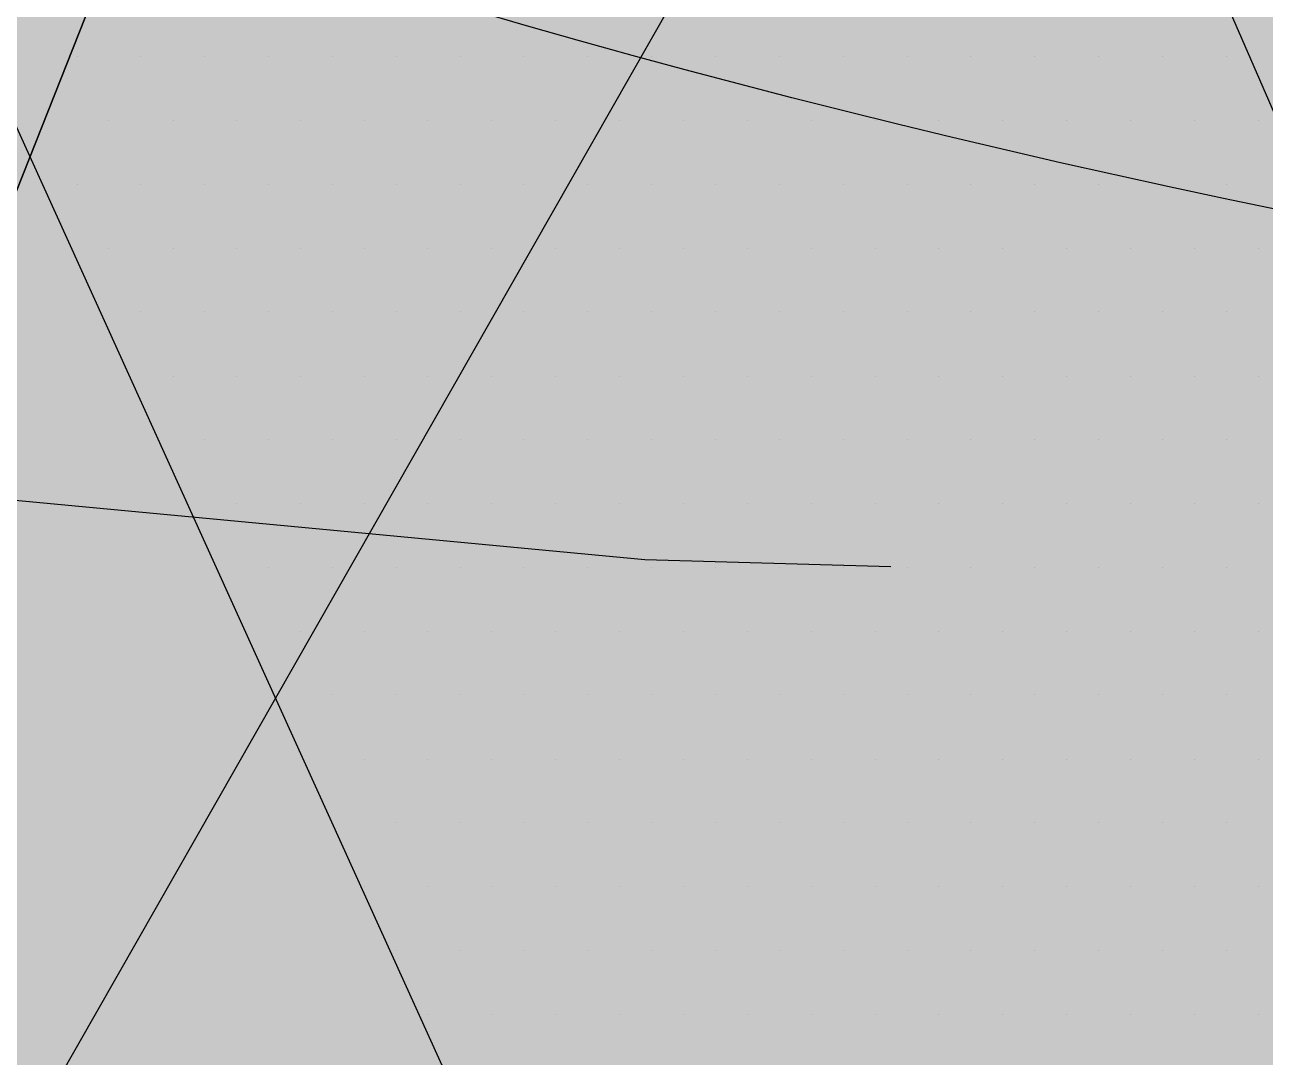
# Paper-space layout 'Layout1' of a CAD drawing. Extents: x -43 to 2298, y -18 to 768.
# Drawn here: x 733.988 to 735.058, y 374.852 to 375.742 of the extents above; entities that cross this region are included whole.
import ezdxf

# ---------------------------------------------------------------- set-up
doc = ezdxf.new("R2010")
doc.units = 0
doc.header["$LTSCALE"] = 2
doc.linetypes.add('CACHEX2', pattern=[0.75, 0.5, -0.25])
doc.layers.add('CARTOUCHE', color=7, linetype='Continuous')
doc.layers.add('LOGO', color=7, linetype='Continuous')

# ---------------------------------------------------------------- blocks, each defined once
blk = doc.blocks.new('A$C715108E3')
at = {"layer": 'LOGO', "color": 131}
for p, q in [((-12.6802, -23.5138), (-12.6802, -23.5138)), ((-12.5889, -23.5138), (-12.5889, -23.5138)), ((-12.4971, -23.5138), (-12.4971, -23.5138)), ((-12.4053, -23.5138), (-12.4053, -23.5138)), ((-12.3136, -23.5138), (-12.3136, -23.5138)), ((-12.2216, -23.5138), (-12.2216, -23.5138)), ((-12.1298, -23.5138), (-12.1298, -23.5138)), ((-12.0387, -23.5138), (-12.0387, -23.5138)), ((-11.9465, -23.5138), (-11.9465, -23.5138)), ((-11.8546, -23.5138), (-11.8546, -23.5138)), ((-11.7628, -23.5138), (-11.7628, -23.5138)), ((-11.6713, -23.5138), (-11.6713, -23.5138)), ((-11.5795, -23.5138), (-11.5795, -23.5138)), ((-11.4877, -23.5138), (-11.4877, -23.5138)), ((-11.3966, -23.5138), (-11.3966, -23.5138)), ((-11.3046, -23.5138), (-11.3046, -23.5138)), ((-11.2126, -23.5138), (-11.2126, -23.5138)), ((-11.1213, -23.5138), (-11.1213, -23.5138)), ((-11.0293, -23.5138), (-11.0293, -23.5138)), ((-12.7265, -23.6054), (-12.7265, -23.6054)), ((-12.6345, -23.6054), (-12.6345, -23.6054)), ((-12.5424, -23.6054), (-12.5424, -23.6054)), ((-12.4514, -23.6054), (-12.4514, -23.6054)), ((-12.3593, -23.6054), (-12.3593, -23.6054)), ((-12.2673, -23.6054), (-12.2673, -23.6054)), ((-12.1762, -23.6054), (-12.1762, -23.6054)), ((-12.0844, -23.6054), (-12.0844, -23.6054)), ((-11.9924, -23.6054), (-11.9924, -23.6054)), ((-11.9011, -23.6054), (-11.9011, -23.6054)), ((-11.8091, -23.6054), (-11.8091, -23.6054)), ((-11.7174, -23.6054), (-11.7174, -23.6054)), ((-11.6252, -23.6054), (-11.6252, -23.6054)), ((-11.5338, -23.6054), (-11.5338, -23.6054)), ((-11.442, -23.6054), (-11.442, -23.6054)), ((-11.3501, -23.6054), (-11.3501, -23.6054)), ((-11.2587, -23.6054), (-11.2587, -23.6054)), ((-11.1668, -23.6054), (-11.1668, -23.6054)), ((-11.0748, -23.6054), (-11.0748, -23.6054)), ((-10.9835, -23.6054), (-10.9835, -23.6054)), ((-12.7302, -23.6976), (-12.7302, -23.6976)), ((-12.6802, -23.6976), (-12.6802, -23.6976)), ((-12.5889, -23.6976), (-12.5889, -23.6976)), ((-12.4971, -23.6976), (-12.4971, -23.6976)), ((-12.4053, -23.6976), (-12.4053, -23.6976)), ((-12.3136, -23.6976), (-12.3136, -23.6976)), ((-12.2216, -23.6976), (-12.2216, -23.6976)), ((-12.1298, -23.6976), (-12.1298, -23.6976)), ((-12.0387, -23.6976), (-12.0387, -23.6976)), ((-11.9465, -23.6976), (-11.9465, -23.6976)), ((-11.8546, -23.6976), (-11.8546, -23.6976)), ((-11.7628, -23.6976), (-11.7628, -23.6976)), ((-11.6713, -23.6976), (-11.6713, -23.6976)), ((-11.5795, -23.6976), (-11.5795, -23.6976)), ((-11.4877, -23.6976), (-11.4877, -23.6976)), ((-11.3966, -23.6976), (-11.3966, -23.6976)), ((-11.3046, -23.6976), (-11.3046, -23.6976)), ((-11.2126, -23.6976), (-11.2126, -23.6976)), ((-11.1213, -23.6976), (-11.1213, -23.6976)), ((-11.0293, -23.6976), (-11.0293, -23.6976)), ((-12.6884, -23.7891), (-12.6884, -23.7891)), ((-12.6345, -23.7891), (-12.6345, -23.7891)), ((-12.5424, -23.7891), (-12.5424, -23.7891)), ((-12.4514, -23.7891), (-12.4514, -23.7891)), ((-12.3593, -23.7891), (-12.3593, -23.7891)), ((-12.2673, -23.7891), (-12.2673, -23.7891)), ((-12.1762, -23.7891), (-12.1762, -23.7891)), ((-12.0844, -23.7891), (-12.0844, -23.7891)), ((-11.9924, -23.7891), (-11.9924, -23.7891)), ((-11.9011, -23.7891), (-11.9011, -23.7891)), ((-11.8091, -23.7891), (-11.8091, -23.7891)), ((-11.7174, -23.7891), (-11.7174, -23.7891)), ((-11.6252, -23.7891), (-11.6252, -23.7891)), ((-11.5338, -23.7891), (-11.5338, -23.7891)), ((-11.442, -23.7891), (-11.442, -23.7891)), ((-11.3501, -23.7891), (-11.3501, -23.7891)), ((-11.2587, -23.7891), (-11.2587, -23.7891)), ((-11.1668, -23.7891), (-11.1668, -23.7891)), ((-11.0748, -23.7891), (-11.0748, -23.7891)), ((-10.9835, -23.7891), (-10.9835, -23.7891)), ((-12.6472, -23.8804), (-12.6472, -23.8804)), ((-12.5889, -23.8804), (-12.5889, -23.8804)), ((-12.4971, -23.8804), (-12.4971, -23.8804)), ((-12.4053, -23.8804), (-12.4053, -23.8804)), ((-12.3136, -23.8804), (-12.3136, -23.8804)), ((-12.2216, -23.8804), (-12.2216, -23.8804)), ((-12.1298, -23.8804), (-12.1298, -23.8804)), ((-12.0387, -23.8804), (-12.0387, -23.8804)), ((-11.9465, -23.8804), (-11.9465, -23.8804)), ((-11.8546, -23.8804), (-11.8546, -23.8804)), ((-11.7628, -23.8804), (-11.7628, -23.8804)), ((-11.6713, -23.8804), (-11.6713, -23.8804)), ((-11.5795, -23.8804), (-11.5795, -23.8804)), ((-11.4877, -23.8804), (-11.4877, -23.8804)), ((-11.3966, -23.8804), (-11.3966, -23.8804)), ((-11.3046, -23.8804), (-11.3046, -23.8804)), ((-11.2126, -23.8804), (-11.2126, -23.8804)), ((-11.1213, -23.8804), (-11.1213, -23.8804)), ((-11.0293, -23.8804), (-11.0293, -23.8804)), ((-12.605, -23.973), (-12.605, -23.973)), ((-12.5424, -23.973), (-12.5424, -23.973)), ((-12.4514, -23.973), (-12.4514, -23.973)), ((-12.3593, -23.973), (-12.3593, -23.973)), ((-12.2673, -23.973), (-12.2673, -23.973)), ((-12.1762, -23.973), (-12.1762, -23.973)), ((-12.0844, -23.973), (-12.0844, -23.973)), ((-11.9924, -23.973), (-11.9924, -23.973)), ((-11.9011, -23.973), (-11.9011, -23.973)), ((-11.8091, -23.973), (-11.8091, -23.973)), ((-11.7174, -23.973), (-11.7174, -23.973)), ((-11.6252, -23.973), (-11.6252, -23.973)), ((-11.5338, -23.973), (-11.5338, -23.973)), ((-11.442, -23.973), (-11.442, -23.973)), ((-11.3501, -23.973), (-11.3501, -23.973)), ((-11.2587, -23.973), (-11.2587, -23.973)), ((-11.1668, -23.973), (-11.1668, -23.973)), ((-11.0748, -23.973), (-11.0748, -23.973)), ((-10.9835, -23.973), (-10.9835, -23.973)), ((-12.5638, -24.0642), (-12.5638, -24.0642)), ((-12.4971, -24.0642), (-12.4971, -24.0642)), ((-12.4053, -24.0642), (-12.4053, -24.0642)), ((-12.3136, -24.0642), (-12.3136, -24.0642)), ((-12.2216, -24.0642), (-12.2216, -24.0642)), ((-12.1298, -24.0642), (-12.1298, -24.0642)), ((-12.0387, -24.0642), (-12.0387, -24.0642)), ((-11.9465, -24.0642), (-11.9465, -24.0642)), ((-11.8546, -24.0642), (-11.8546, -24.0642)), ((-11.7628, -24.0642), (-11.7628, -24.0642)), ((-11.6713, -24.0642), (-11.6713, -24.0642)), ((-11.5795, -24.0642), (-11.5795, -24.0642)), ((-11.4877, -24.0642), (-11.4877, -24.0642)), ((-11.3966, -24.0642), (-11.3966, -24.0642)), ((-11.3046, -24.0642), (-11.3046, -24.0642)), ((-11.2126, -24.0642), (-11.2126, -24.0642)), ((-11.1213, -24.0642), (-11.1213, -24.0642)), ((-11.0293, -24.0642), (-11.0293, -24.0642)), ((-12.522, -24.1555), (-12.522, -24.1555)), ((-12.4514, -24.1555), (-12.4514, -24.1555)), ((-12.3593, -24.1555), (-12.3593, -24.1555)), ((-12.2673, -24.1555), (-12.2673, -24.1555)), ((-12.1762, -24.1555), (-12.1762, -24.1555)), ((-12.0844, -24.1555), (-12.0844, -24.1555)), ((-11.9924, -24.1555), (-11.9924, -24.1555)), ((-11.9011, -24.1555), (-11.9011, -24.1555)), ((-11.8091, -24.1555), (-11.8091, -24.1555)), ((-11.7174, -24.1555), (-11.7174, -24.1555)), ((-11.6252, -24.1555), (-11.6252, -24.1555)), ((-11.5338, -24.1555), (-11.5338, -24.1555)), ((-11.442, -24.1555), (-11.442, -24.1555)), ((-11.3501, -24.1555), (-11.3501, -24.1555)), ((-11.2587, -24.1555), (-11.2587, -24.1555)), ((-11.1668, -24.1555), (-11.1668, -24.1555)), ((-11.0748, -24.1555), (-11.0748, -24.1555)), ((-10.9835, -24.1555), (-10.9835, -24.1555)), ((-12.4808, -24.2481), (-12.4808, -24.2481)), ((-12.4053, -24.2481), (-12.4053, -24.2481)), ((-12.3136, -24.2481), (-12.3136, -24.2481)), ((-12.2216, -24.2481), (-12.2216, -24.2481)), ((-12.1298, -24.2481), (-12.1298, -24.2481)), ((-12.0387, -24.2481), (-12.0387, -24.2481)), ((-11.9465, -24.2481), (-11.9465, -24.2481)), ((-11.8546, -24.2481), (-11.8546, -24.2481)), ((-11.7628, -24.2481), (-11.7628, -24.2481)), ((-11.6713, -24.2481), (-11.6713, -24.2481)), ((-11.5795, -24.2481), (-11.5795, -24.2481)), ((-11.4877, -24.2481), (-11.4877, -24.2481)), ((-11.3966, -24.2481), (-11.3966, -24.2481)), ((-11.3046, -24.2481), (-11.3046, -24.2481)), ((-11.2126, -24.2481), (-11.2126, -24.2481)), ((-11.1213, -24.2481), (-11.1213, -24.2481)), ((-11.0293, -24.2481), (-11.0293, -24.2481)), ((-12.4386, -24.3394), (-12.4386, -24.3394)), ((-12.3593, -24.3394), (-12.3593, -24.3394)), ((-12.2673, -24.3394), (-12.2673, -24.3394)), ((-12.1762, -24.3394), (-12.1762, -24.3394)), ((-12.0844, -24.3394), (-12.0844, -24.3394)), ((-11.9924, -24.3394), (-11.9924, -24.3394)), ((-11.9011, -24.3394), (-11.9011, -24.3394)), ((-11.8091, -24.3394), (-11.8091, -24.3394)), ((-11.7174, -24.3394), (-11.7174, -24.3394)), ((-11.6252, -24.3394), (-11.6252, -24.3394)), ((-11.5338, -24.3394), (-11.5338, -24.3394)), ((-11.442, -24.3394), (-11.442, -24.3394)), ((-11.3501, -24.3394), (-11.3501, -24.3394)), ((-11.2587, -24.3394), (-11.2587, -24.3394)), ((-11.1668, -24.3394), (-11.1668, -24.3394)), ((-11.0748, -24.3394), (-11.0748, -24.3394)), ((-10.9835, -24.3394), (-10.9835, -24.3394)), ((-12.3974, -24.4306), (-12.3974, -24.4306)), ((-12.3136, -24.4306), (-12.3136, -24.4306)), ((-12.2216, -24.4306), (-12.2216, -24.4306)), ((-12.1298, -24.4306), (-12.1298, -24.4306)), ((-12.0387, -24.4306), (-12.0387, -24.4306)), ((-11.9465, -24.4306), (-11.9465, -24.4306)), ((-11.8546, -24.4306), (-11.8546, -24.4306)), ((-11.7628, -24.4306), (-11.7628, -24.4306)), ((-11.6713, -24.4306), (-11.6713, -24.4306)), ((-11.5795, -24.4306), (-11.5795, -24.4306)), ((-11.4877, -24.4306), (-11.4877, -24.4306)), ((-11.3966, -24.4306), (-11.3966, -24.4306)), ((-11.3046, -24.4306), (-11.3046, -24.4306)), ((-11.2126, -24.4306), (-11.2126, -24.4306)), ((-11.1213, -24.4306), (-11.1213, -24.4306)), ((-11.0293, -24.4306), (-11.0293, -24.4306)), ((-12.3554, -24.5232), (-12.3554, -24.5232)), ((-12.2673, -24.5232), (-12.2673, -24.5232)), ((-12.1762, -24.5232), (-12.1762, -24.5232)), ((-12.0844, -24.5232), (-12.0844, -24.5232)), ((-11.9924, -24.5232), (-11.9924, -24.5232)), ((-11.9011, -24.5232), (-11.9011, -24.5232)), ((-11.8091, -24.5232), (-11.8091, -24.5232)), ((-11.7174, -24.5232), (-11.7174, -24.5232)), ((-11.6252, -24.5232), (-11.6252, -24.5232)), ((-11.5338, -24.5232), (-11.5338, -24.5232)), ((-11.442, -24.5232), (-11.442, -24.5232)), ((-11.3501, -24.5232), (-11.3501, -24.5232)), ((-11.2587, -24.5232), (-11.2587, -24.5232)), ((-11.1668, -24.5232), (-11.1668, -24.5232)), ((-11.0748, -24.5232), (-11.0748, -24.5232)), ((-10.9835, -24.5232), (-10.9835, -24.5232)), ((-12.3142, -24.6147), (-12.3142, -24.6147)), ((-12.3136, -24.6147), (-12.3136, -24.6147)), ((-12.2216, -24.6147), (-12.2216, -24.6147)), ((-12.1298, -24.6147), (-12.1298, -24.6147)), ((-12.0387, -24.6147), (-12.0387, -24.6147)), ((-11.9465, -24.6147), (-11.9465, -24.6147)), ((-11.8546, -24.6147), (-11.8546, -24.6147)), ((-11.7628, -24.6147), (-11.7628, -24.6147)), ((-11.6713, -24.6147), (-11.6713, -24.6147)), ((-11.5795, -24.6147), (-11.5795, -24.6147)), ((-11.4877, -24.6147), (-11.4877, -24.6147)), ((-11.3966, -24.6147), (-11.3966, -24.6147)), ((-11.3046, -24.6147), (-11.3046, -24.6147)), ((-11.2126, -24.6147), (-11.2126, -24.6147)), ((-11.1213, -24.6147), (-11.1213, -24.6147)), ((-11.0293, -24.6147), (-11.0293, -24.6147)), ((-12.2724, -24.7059), (-12.2724, -24.7059)), ((-12.2673, -24.7059), (-12.2673, -24.7059)), ((-12.1762, -24.7059), (-12.1762, -24.7059)), ((-12.0844, -24.7059), (-12.0844, -24.7059)), ((-11.9924, -24.7059), (-11.9924, -24.7059)), ((-11.9011, -24.7059), (-11.9011, -24.7059)), ((-11.8091, -24.7059), (-11.8091, -24.7059)), ((-11.7174, -24.7059), (-11.7174, -24.7059)), ((-11.6252, -24.7059), (-11.6252, -24.7059)), ((-11.5338, -24.7059), (-11.5338, -24.7059)), ((-11.442, -24.7059), (-11.442, -24.7059)), ((-11.3501, -24.7059), (-11.3501, -24.7059)), ((-11.2587, -24.7059), (-11.2587, -24.7059)), ((-11.1668, -24.7059), (-11.1668, -24.7059)), ((-11.0748, -24.7059), (-11.0748, -24.7059)), ((-10.9835, -24.7059), (-10.9835, -24.7059)), ((-12.231, -24.7985), (-12.231, -24.7985)), ((-12.2216, -24.7985), (-12.2216, -24.7985)), ((-12.1298, -24.7985), (-12.1298, -24.7985)), ((-12.0387, -24.7985), (-12.0387, -24.7985)), ((-11.9465, -24.7985), (-11.9465, -24.7985)), ((-11.8546, -24.7985), (-11.8546, -24.7985)), ((-11.7628, -24.7985), (-11.7628, -24.7985)), ((-11.6713, -24.7985), (-11.6713, -24.7985)), ((-11.5795, -24.7985), (-11.5795, -24.7985)), ((-11.4877, -24.7985), (-11.4877, -24.7985)), ((-11.3966, -24.7985), (-11.3966, -24.7985)), ((-11.3046, -24.7985), (-11.3046, -24.7985)), ((-11.2126, -24.7985), (-11.2126, -24.7985)), ((-11.1213, -24.7985), (-11.1213, -24.7985)), ((-11.0293, -24.7985), (-11.0293, -24.7985)), ((-12.1894, -24.8898), (-12.1894, -24.8898)), ((-12.1762, -24.8898), (-12.1762, -24.8898)), ((-12.0844, -24.8898), (-12.0844, -24.8898)), ((-11.9924, -24.8898), (-11.9924, -24.8898)), ((-11.9011, -24.8898), (-11.9011, -24.8898)), ((-11.8091, -24.8898), (-11.8091, -24.8898)), ((-11.7174, -24.8898), (-11.7174, -24.8898)), ((-11.6252, -24.8898), (-11.6252, -24.8898)), ((-11.5338, -24.8898), (-11.5338, -24.8898)), ((-11.442, -24.8898), (-11.442, -24.8898)), ((-11.3501, -24.8898), (-11.3501, -24.8898)), ((-11.2587, -24.8898), (-11.2587, -24.8898)), ((-11.1668, -24.8898), (-11.1668, -24.8898)), ((-11.0748, -24.8898), (-11.0748, -24.8898)), ((-10.9835, -24.8898), (-10.9835, -24.8898))]:
    blk.add_line(p, q, dxfattribs=at)
blk.add_lwpolyline([(-15.4563, -23.799), (-13.7331, -21.4856), (-11.9601, -25.3945), (-11.4761, -25.5469), (-10.7095, -25.798), (-10.0926, -25.8741), (-9.9674, -25.8741), (-12.5584, -19.9248), (-11.816, -18.9068), (-10.4959, -20.6166), (-9.7792, -22.2122), (-8.7979, -20.9179), (-8.1187, -22.4645), (-6.9489, -21.0191), (-7.6382, -19.3811), (-6.116, -17.2939)], dxfattribs=at)
blk = doc.blocks.new('A$C581E6685')
at = {"layer": 'LOGO'}
for color, points in [(40, [(-39.8519, 24.2064), (-46.2303, 8.0935), (-42.1559, 23.0023)]), (32, [(-39.8519, 24.2064), (-38.5844, 21.5046), (-46.2303, 8.0935)])]:
    blk.add_hatch(color=color, dxfattribs=at).paths.add_polyline_path(points)
at = {"layer": 'LOGO', "color": 40}
blk.add_lwpolyline([(-39.8519, 24.2064), (-46.2303, 8.0935), (-42.1559, 23.0023)], close=True, dxfattribs=at)
at = {"layer": 'LOGO', "color": 32}
blk.add_lwpolyline([(-39.8519, 24.2064), (-38.584, 21.5046), (-46.2303, 8.0935)], close=True, dxfattribs=at)
at = {"layer": 'LOGO', "color": 32, "linetype": 'CACHEX2', "ltscale": 1.5}
blk.add_ellipse((-38.0538, 23.8138), major_axis=(-19.0311, -3.534), ratio=0.590567, dxfattribs=at)
at = {"layer": 'LOGO', "color": 32}
blk.add_ellipse((-37.6144, 23.8499), major_axis=(-13.5768, -4.2839), ratio=0.791971, dxfattribs=at)
at = {"layer": 'CARTOUCHE'}
blk.add_blockref('A$C715108E3', (-31.6739, 36.3189), dxfattribs=at)
blk = doc.blocks.new('miniLogo')
at = {"layer": 'CARTOUCHE', "true_color": 0xffffff}
h = blk.add_hatch(color=7, dxfattribs=at)
h.dxf.hatch_style = 1
edge = h.paths.add_edge_path()
edge.add_spline(control_points=[(960.7415, 27.4251), (960.7415, 16.5339), (960.7415, 5.6427), (960.7415, 1.8027), (964.5815, 1.8027), (1010.1208, 1.8027), (1055.66, 1.8027), (1059.5, 1.8027), (1059.5, 5.6427), (1059.5, 16.5339), (1059.5, 27.4251), (1059.5, 31.2651), (1055.66, 31.2651), (1010.1208, 31.2651), (964.5815, 31.2651), (960.7415, 31.2651), (960.7415, 27.4251)], knot_values=[0, 0, 0, 1, 1, 2.570796, 2.570796, 3.570796, 3.570796, 5.141593, 5.141593, 6.141593, 6.141593, 7.712389, 7.712389, 8.712389, 8.712389, 10.283185, 10.283185, 10.283185], weights=[1, 1, 1, 0.707107, 1, 1, 1, 0.707107, 1, 1, 1, 0.707107, 1, 1, 1, 0.707107, 1], degree=2, periodic=0)
at = {"layer": 'CARTOUCHE'}
blk.add_rational_spline([(960.7415, 27.4251), (960.7415, 16.5339), (960.7415, 5.6427), (960.7415, 1.8027), (964.5815, 1.8027), (1010.1208, 1.8027), (1055.66, 1.8027), (1059.5, 1.8027), (1059.5, 5.6427), (1059.5, 16.5339), (1059.5, 27.4251), (1059.5, 31.2651), (1055.66, 31.2651), (1010.1208, 31.2651), (964.5815, 31.2651), (960.7415, 31.2651), (960.7415, 27.4251)], [1, 1, 1, 0.707106781187, 1, 1, 1, 0.707106781187, 1, 1, 1, 0.707106781187, 1, 1, 1, 0.707106781187, 1], degree=2, knots=[0, 0, 0, 1, 1, 2.570796, 2.570796, 3.570796, 3.570796, 5.141593, 5.141593, 6.141593, 6.141593, 7.712389, 7.712389, 8.712389, 8.712389, 10.283185, 10.283185, 10.283185], dxfattribs=at)
at = {"layer": 'CARTOUCHE', "xscale": 0.6, "yscale": 0.6, "zscale": 0.6}
blk.add_blockref('A$C581E6685', (998.0122, 3.1833), dxfattribs=at)

psp = doc.layouts.get("Layout1")

# ---------------------------------------------------------------- block references
at = {"layer": 'CARTOUCHE'}
psp.add_blockref('miniLogo', (-237.3663, 364.8484), dxfattribs=at)

doc.saveas('drawing.dxf')
